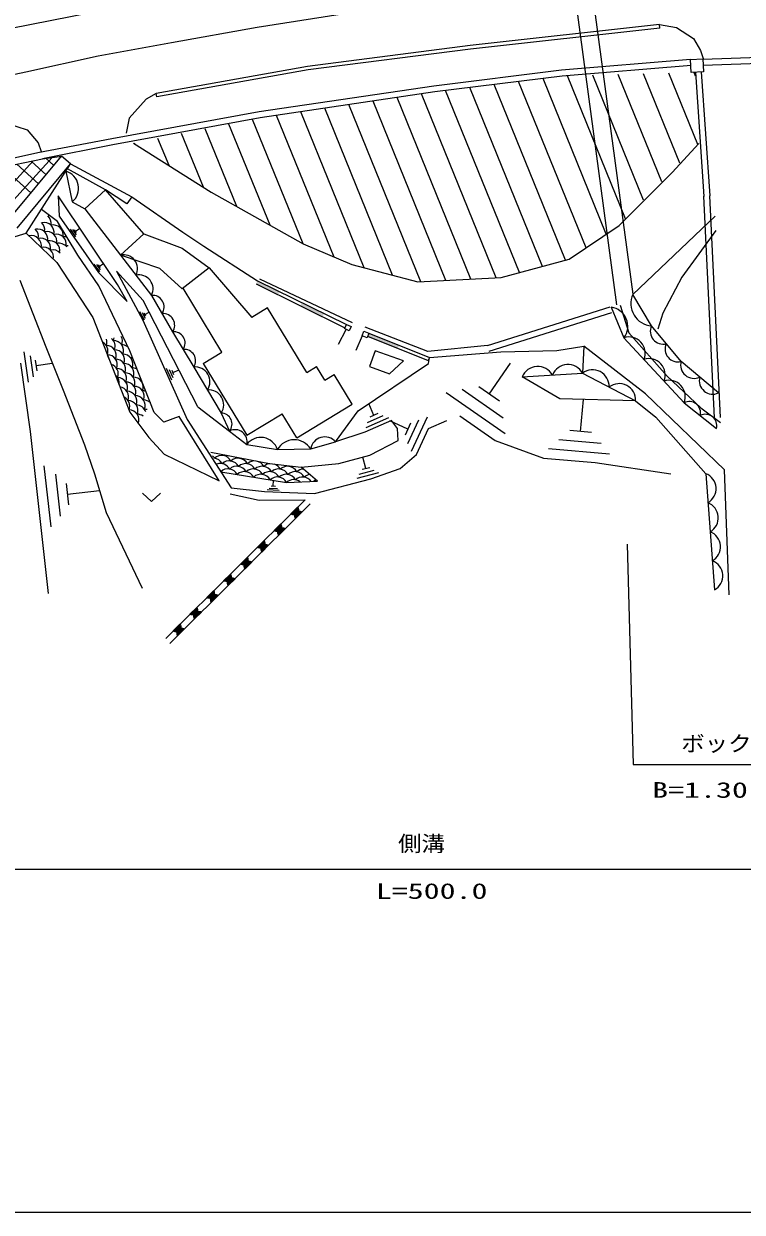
# Model space of a CAD drawing. Units: millimetres, scale not verified. Extents: x 40000 to 680000, y 20000 to 380000.
# Drawn here: x 281216 to 341838, y 205000 to 305234 of the extents above; entities that cross this region are included whole.
import ezdxf
from ezdxf.enums import TextEntityAlignment as Align

# ---------------------------------------------------------------- set-up
doc = ezdxf.new("R2010")
doc.units = ezdxf.units.MM
doc.header["$LTSCALE"] = 1000
doc.linetypes.add('CHAIN', pattern=[18.5, 12, -1.5, 3.5, -1.5])
for name, color, linetype, lineweight in [('M-BGD', 7, 'Continuous', 25), ('M-BMK', 2, 'CHAIN', 13), ('M-STR-HTXT', 7, 'Continuous', 13), ('M-TTL-BAND', 7, 'Continuous', 25)]:
    doc.layers.add(name, color=color, linetype=linetype, lineweight=lineweight)
doc.styles.add('ＭＳ ゴシック', font='')
doc.styles.get('ＭＳ ゴシック').set_extended_font_data('MS Gothic')

# ---------------------------------------------------------------- blocks, each defined once
blk = doc.blocks.new('BUHIN351')
at = {"layer": 'M-BGD'}
for p, q in [((305, 232), (-234, -303)), ((-185, -325), (326, 183)), ((340, 126), (-127, -338)), ((-66, -348), (347, 62)), ((348, -7), (4, -348)), ((106, -317), (318, -107))]:
    blk.add_line(p, q, dxfattribs=at)
blk.add_lwpolyline([(284, 282), (326, 194), (348, 106), (355, -11), (326, -107), (281, -195), (193, -282), (105, -327), (9, -355), (-109, -348), (-198, -326), (-284, -282)], close=True, dxfattribs=at)
blk = doc.blocks.new('BUHIN361')
at = {"layer": 'M-BGD'}
for p, q in [((-348, 7), (-5, 348)), ((66, 348), (-347, -62)), ((-340, -126), (127, 338)), ((185, 325), (-326, -183)), ((-106, 317), (-318, 107)), ((-305, -232), (234, 303))]:
    blk.add_line(p, q, dxfattribs=at)
blk.add_lwpolyline([(-284, -282), (-326, -194), (-348, -106), (-355, 11), (-326, 107), (-281, 195), (-193, 282), (-105, 327), (-9, 355), (109, 348), (198, 326), (284, 282)], close=True, dxfattribs=at)
blk = doc.blocks.new('BUHIN238')
at = {"layer": 'M-BGD'}
for p, q in [((2, -484), (-454, 168)), ((-273, 143), (42, -308)), ((67, -124), (-93, 106)), ((-13, -9), (328, 229))]:
    blk.add_line(p, q, dxfattribs=at)
blk = doc.blocks.new('BUHIN266')
at = {"layer": 'M-BGD'}
blk.add_lwpolyline([(-750, 356), (0, -352), (750, 356)], dxfattribs=at)

msp = doc.modelspace()

# ---------------------------------------------------------------- hatches: boundary and pattern name
at = {"layer": 'M-BGD'}
h = msp.add_hatch(dxfattribs=at)
h.set_pattern_fill('USER', color=256, style=0, pattern_type=2)
h.set_pattern_definition([(292.102, (304793, 286662), (1853.03, 752.5), [])])
h.paths.add_polyline_path([(290464, 295152), (297035, 291044), (304793, 286662), (308900, 284927), (314467, 283466), (321495, 283830), (327245, 285381), (331444, 288210), (338187, 295146), (337882, 301139), (337536, 301129), (326643, 300827), (315895, 299485), (301168, 297302)])
for points in [[(300950, 283566), (302823, 282643), (302690, 282373), (300817, 283297)], [(304696, 281719), (306569, 280796), (306437, 280527), (304563, 281450)], [(310341, 279153), (312897, 278127), (312786, 277849), (310230, 278875)]]:
    msp.add_hatch(color=256, dxfattribs=at).paths.add_polyline_path(points)

# ---------------------------------------------------------------- linework, layer by layer
for p, q in [((331248, 281525), (326596, 316077)), ((332639, 282436), (328082, 316277)), ((292155, 307196), (280026, 304817)), ((334850, 305162), (318872, 303398)), ((334883, 304864), (318908, 303100)), ((334883, 304864), (334850, 305162)), ((334850, 305162), (336293, 304909)), ((336293, 304909), (337722, 303984)), ((337722, 303984), (338311, 302975)), ((318872, 303398), (305165, 301634)), ((318908, 303100), (305210, 301337)), ((338311, 302975), (338563, 302218)), ((337479, 302219), (326592, 301324)), ((337520, 301720), (326643, 300827)), ((337479, 302219), (338508, 302273)), ((337536, 301129), (337479, 302219)), ((338508, 302273), (338565, 301183)), ((344532, 302428), (338511, 302212)), ((344532, 301928), (338538, 301712)), ((305165, 301634), (292382, 299365)), ((305210, 301337), (292435, 299070)), ((326592, 301324), (315828, 299980)), ((326643, 300827), (315895, 299485)), ((338565, 301183), (337536, 301129)), ((337882, 301139), (338597, 290675)), ((338381, 301173), (339096, 290709)), ((315828, 299980), (301087, 297796)), ((291541, 298861), (290111, 297263)), ((292382, 299365), (291541, 298861)), ((292435, 299070), (292382, 299365)), ((315895, 299485), (301168, 297302)), ((301087, 297796), (288641, 295527)), ((279772, 296864), (281490, 296291)), ((301168, 297302), (288732, 295035)), ((290111, 297263), (289859, 296002)), ((281490, 296291), (282427, 295198)), ((288641, 295527), (282418, 294350)), ((282427, 295198), (282687, 294469)), ((288732, 295035), (282801, 293851)), ((290464, 295152), (297035, 291044)), ((335916, 292682), (338187, 295146)), ((282418, 294350), (274696, 292621)), ((277001, 292643), (282801, 293851)), ((282010, 293686), (277147, 288337)), ((283604, 293953), (278785, 288652)), ((280111, 288908), (284403, 294055)), ((282801, 293851), (284403, 294055)), ((283076, 293886), (283750, 293272)), ((284379, 294052), (284391, 294041)), ((285171, 293415), (284403, 294055)), ((279427, 293148), (281827, 290966)), ((280637, 293400), (282468, 291735)), ((280651, 287993), (285171, 293415)), ((281431, 287572), (285171, 293415)), ((281846, 293652), (283109, 292503)), ((284771, 292790), (285300, 290215)), ((288125, 291229), (284912, 293010)), ((285171, 293415), (290337, 290635)), ((331444, 288210), (335916, 292682)), ((289121, 283234), (284127, 290728)), ((284127, 290728), (284208, 289009)), ((286370, 289628), (288125, 291229)), ((291361, 287506), (288125, 291229)), ((289905, 290042), (288125, 291229)), ((297035, 291044), (304793, 286662)), ((339506, 272002), (338596, 290685)), ((340005, 272026), (339096, 290709)), ((285300, 290215), (286370, 289628)), ((290337, 290635), (289905, 290042)), ((290337, 290635), (294637, 287667)), ((284054, 288571), (282718, 289583)), ((284208, 289009), (287524, 284258)), ((286370, 289628), (289365, 285726)), ((332609, 282407), (339544, 289010)), ((285783, 285719), (284054, 288571)), ((327245, 285381), (331444, 288210)), ((339605, 287787), (336729, 283872)), ((278080, 286591), (281431, 287572)), ((281431, 287572), (284002, 285094)), ((289365, 285726), (291361, 287506)), ((291361, 287506), (294583, 286319)), ((294637, 287667), (296418, 286480)), ((287559, 283123), (285783, 285719)), ((292695, 284592), (289365, 285726)), ((289365, 285726), (291993, 282326)), ((294583, 286319), (296849, 284646)), ((296418, 286480), (300950, 283566)), ((304793, 286662), (308900, 284927)), ((284002, 285094), (287039, 280466)), ((308900, 284927), (314467, 283466)), ((321495, 283830), (327245, 285381)), ((287524, 284258), (289940, 281801)), ((289039, 284381), (291250, 280245)), ((291291, 281905), (289039, 284381)), ((294583, 282865), (292695, 284592)), ((296849, 284646), (294583, 282865)), ((296849, 284646), (300471, 280474)), ((301094, 283723), (308927, 280052)), ((314467, 283466), (321495, 283830)), ((336729, 283872), (335138, 280814)), ((280886, 283605), (283087, 277985)), ((290176, 277654), (287559, 283123)), ((289940, 281801), (289121, 283234)), ((297943, 277551), (294671, 282934)), ((300817, 283297), (308310, 279603)), ((300950, 283566), (308442, 279872)), ((295917, 272937), (291291, 281905)), ((291993, 282326), (293773, 279251)), ((334186, 279749), (332609, 282407)), ((291395, 280239), (291020, 280941)), ((291196, 280895), (291456, 280410)), ((291503, 280590), (291371, 280836)), ((291437, 280713), (291803, 280909)), ((301794, 281278), (300471, 280474)), ((305105, 275832), (301794, 281278)), ((320343, 278106), (330689, 281350)), ((320492, 277629), (330839, 280872)), ((330781, 281327), (331861, 278752)), ((331529, 281494), (332276, 279168)), ((335138, 280814), (334710, 279468)), ((287039, 280466), (290170, 272484)), ((291250, 280245), (295016, 271872)), ((308286, 279523), (308442, 279872)), ((308442, 279872), (308310, 279603)), ((308442, 279872), (308834, 279697)), ((308834, 279697), (308677, 279348)), ((315323, 277606), (310035, 279656)), ((336678, 276758), (334186, 279749)), ((293773, 279251), (295553, 276283)), ((307780, 278211), (308418, 279451)), ((308677, 279348), (308286, 279523)), ((309767, 278921), (309249, 277681)), ((309767, 278921), (309923, 279318)), ((310185, 278756), (309767, 278921)), ((309923, 279318), (310341, 279153)), ((310341, 279153), (310185, 278756)), ((310230, 278875), (315341, 276823)), ((310341, 279153), (315453, 277101)), ((331861, 278752), (336927, 273270)), ((332276, 279168), (335515, 275513)), ((283087, 277985), (284529, 274340)), ((292232, 272440), (290176, 277654)), ((320343, 278106), (315323, 277606)), ((321460, 277578), (326191, 277684)), ((326191, 277684), (328477, 278056)), ((328477, 278056), (328370, 275770)), ((333687, 274018), (328477, 278056)), ((281626, 275004), (281256, 277565)), ((281745, 277228), (282000, 275459)), ((282342, 275955), (282212, 276856)), ((296348, 276582), (297943, 277551)), ((310864, 277647), (310392, 276316)), ((313255, 276799), (310864, 277647)), ((312078, 275717), (313255, 276799)), ((315453, 277101), (315341, 276823)), ((315369, 276579), (315453, 277101)), ((315453, 277101), (321460, 277578)), ((339834, 274100), (336678, 276758)), ((281795, 270847), (280961, 276619)), ((282277, 276405), (283615, 276599)), ((293707, 275164), (293258, 276162)), ((293496, 276083), (293806, 275393)), ((293887, 275634), (293729, 275986)), ((293808, 275810), (294330, 276045)), ((295553, 276283), (297873, 272398)), ((296348, 276582), (300030, 270525)), ((305105, 275832), (305926, 276331)), ((306627, 275179), (305926, 276331)), ((306627, 275179), (307404, 275652)), ((308927, 273146), (307404, 275652)), ((309431, 272588), (315369, 276579)), ((310392, 276316), (312078, 275717)), ((320476, 274002), (322289, 276605)), ((323267, 275452), (328370, 275770)), ((328370, 275770), (332835, 273431)), ((326456, 273591), (323267, 275452)), ((335515, 275513), (338339, 272854)), ((284529, 274340), (286351, 269708)), ((321833, 270641), (316853, 274110)), ((318212, 274408), (321654, 272011)), ((321352, 273392), (319600, 274612)), ((340331, 267621), (333687, 274018)), ((295917, 272937), (298574, 270887)), ((304256, 270306), (308927, 273146)), ((310757, 272205), (310324, 273208)), ((332835, 273431), (326456, 273591)), ((328205, 270839), (328435, 273534)), ((332835, 273431), (334536, 272048)), ((336927, 273270), (339667, 271110)), ((338339, 272854), (340000, 271608)), ((290170, 272484), (291759, 270333)), ((293027, 271645), (292232, 272440)), ((294335, 272112), (293027, 271645)), ((297700, 266690), (294335, 272112)), ((295016, 271872), (298718, 266089)), ((297873, 272398), (298574, 270887)), ((300030, 270525), (303019, 272341)), ((304256, 270306), (303019, 272341)), ((307530, 269969), (309431, 272588)), ((312246, 271768), (309994, 270796)), ((311987, 271993), (310068, 271165)), ((310228, 271616), (311553, 272189)), ((311095, 272351), (310420, 272060)), ((313625, 271048), (312116, 271750)), ((312758, 271103), (312246, 271768)), ((313620, 269842), (314548, 271836)), ((315240, 272053), (313896, 269166)), ((315368, 271102), (316904, 271768)), ((318004, 272157), (320981, 270083)), ((334536, 272048), (338753, 267289)), ((283312, 257179), (281795, 270847)), ((298574, 270887), (300030, 269754)), ((309994, 270796), (307530, 269969)), ((312809, 270079), (312758, 271103)), ((313861, 271556), (313389, 270540)), ((314344, 268902), (315368, 271102)), ((329112, 270762), (327298, 270917)), ((286351, 269708), (287186, 267278)), ((291759, 270333), (293073, 268931)), ((300030, 269754), (302620, 269322)), ((305426, 269376), (307530, 269969)), ((310403, 268851), (312809, 270079)), ((320981, 270083), (325074, 268594)), ((326361, 270175), (329923, 269871)), ((293073, 268931), (297700, 266690)), ((296993, 269109), (301958, 268136)), ((302620, 269322), (305426, 269376)), ((307793, 268135), (310403, 268851)), ((310081, 267713), (309834, 268669)), ((312962, 267725), (314344, 268902)), ((330639, 268935), (325483, 269376)), ((283515, 262808), (282944, 267950)), ((301958, 268136), (304619, 267828)), ((304619, 267828), (307793, 268135)), ((306001, 266651), (304619, 267828)), ((310403, 267796), (309759, 267630)), ((310505, 266855), (312962, 267725)), ((325074, 268594), (329433, 268222)), ((329433, 268222), (335811, 267264)), ((283899, 267245), (284293, 263692)), ((287186, 267278), (288173, 264012)), ((297842, 267457), (303391, 266549)), ((302273, 266222), (302292, 266741)), ((303391, 266549), (306001, 266651)), ((305745, 265627), (310505, 266855)), ((311151, 267351), (309320, 266879)), ((309526, 267260), (310790, 267587)), ((338753, 267289), (339499, 257488)), ((340745, 257073), (340331, 267621)), ((285010, 264661), (284809, 266470)), ((284909, 265565), (287597, 265864)), ((298718, 266089), (301533, 265781)), ((301533, 265781), (305745, 265627)), ((302759, 265879), (301764, 265915)), ((301925, 266077), (302612, 266052)), ((302448, 266215), (302098, 266228)), ((304958, 265084), (293192, 253399)), ((293543, 252969), (305388, 264732)), ((298626, 265593), (301088, 265046)), ((301088, 265046), (304958, 265084)), ((288173, 264012), (291209, 257634))]:
    msp.add_line(p, q, dxfattribs=at)
for centre, radius, start, end in [((284370, 291365), 1480, 308.94461, 74.26057), ((282686, 288402), 846, 349.00396, 49.03747), ((283464, 288188), 846, 91.97626, 103.10244), ((281615, 287292), 846, 349.00396, 47.04789), ((282394, 287077), 846, 349.00396, 103.10244), ((282150, 287847), 846, 349.00396, 48.04254), ((282929, 287632), 846, 349.00396, 103.10244), ((283172, 286862), 846, 349.00396, 103.10244), ((283707, 287417), 846, 349.00396, 103.10244), ((283464, 288188), 846, 349.00396, 357.48815), ((281858, 286522), 846, 349.00396, 103.10244), ((282637, 286307), 846, 349.00396, 103.10244), ((283415, 286092), 846, 349.00396, 103.10244), ((283951, 286647), 846, 349.00396, 103.10244), ((284194, 285877), 846, 38.94762, 103.10244), ((284729, 286433), 846, 82.29521, 103.10244), ((282880, 285537), 846, 349.00396, 103.10244), ((283659, 285322), 846, 42.49975, 103.10244), ((284973, 285662), 846, 90.76697, 103.10244), ((289630, 284573), 1183, 332.47162, 102.94859), ((290944, 282873), 1183, 332.47162, 102.94859), ((292083, 281352), 978, 324.82238, 95.29936), ((334337, 281636), 1893, 155.95863, 265.4254), ((292973, 279814), 978, 324.82238, 95.29936), ((330566, 279724), 1618, 323.11369, 82.37284), ((335154, 279289), 1072, 154.55937, 285.03634), ((288090, 278044), 842, 338.49559, 51.37538), ((288002, 278826), 842, 338.49559, 354.46754), ((288699, 278459), 842, 338.49559, 28.66755), ((293876, 278304), 953, 325.71756, 96.19453), ((332284, 277449), 1370, 337.49923, 107.9762), ((287481, 277628), 842, 339.39634, 63.43278), ((287393, 278411), 842, 338.49559, 14.45533), ((288178, 277261), 842, 338.49559, 90.11259), ((288787, 277676), 842, 338.49559, 90.11259), ((288874, 276894), 842, 338.49559, 90.11259), ((289483, 277309), 842, 56.5944, 90.11259), ((294766, 276820), 953, 325.71756, 96.19453), ((336400, 277793), 1072, 154.55937, 285.03634), ((288265, 276478), 842, 338.49559, 89.45835), ((287569, 276846), 842, 11.61744, 31.21168), ((288962, 276111), 842, 338.49559, 90.11259), ((289571, 276526), 842, 338.49559, 90.11259), ((289483, 277309), 842, 338.49559, 348.24485), ((290268, 276159), 842, 83.29982, 90.11259), ((333972, 275622), 1370, 337.49923, 107.9762), ((337773, 276458), 1136, 164.6529, 295.12986), ((288353, 275696), 842, 338.49559, 73.36213), ((289050, 275328), 842, 338.49559, 90.11259), ((289659, 275744), 842, 338.49559, 90.11259), ((289747, 274961), 842, 338.49559, 90.11259), ((290356, 275376), 842, 64.26548, 90.11259), ((295685, 275044), 1246, 325.60039, 96.07736), ((324582, 274911), 1421, 29.48875, 157.64849), ((327133, 275071), 1421, 29.48875, 157.64849), ((329212, 274660), 1393, 357.52972, 127.16291), ((288441, 274913), 842, 350.60417, 52.22496), ((289138, 274546), 842, 338.49559, 90.11259), ((289835, 274178), 842, 338.49559, 90.11259), ((290444, 274594), 842, 338.49559, 90.11259), ((290531, 273811), 842, 338.49559, 90.11259), ((331444, 273491), 1393, 357.52972, 127.16291), ((335661, 273794), 1370, 337.49923, 107.9762), ((339351, 275129), 1136, 164.6529, 295.12986), ((289226, 273763), 842, 338.49559, 82.08497), ((289313, 272980), 842, 338.49559, 64.33354), ((289922, 273396), 842, 338.49559, 90.11259), ((290619, 273028), 842, 338.49559, 90.11259), ((291228, 273444), 842, 70.92445, 90.11259), ((296845, 273102), 1246, 325.60039, 96.07736), ((290010, 272613), 842, 338.49559, 90.11259), ((290098, 271830), 842, 338.49559, 90.11259), ((290707, 272246), 842, 17.97972, 90.11259), ((291316, 272661), 842, 45.36723, 90.11259), ((291404, 271878), 842, 74.74888, 90.11259), ((337363, 272414), 961, 346.51998, 116.99695), ((290795, 271463), 842, 54.71049, 90.11259), ((297875, 271481), 917, 319.65858, 90.13554), ((338733, 271334), 961, 346.51998, 116.99695), ((299041, 269985), 1016, 346.87882, 117.35579), ((301214, 268870), 1477, 17.81327, 143.24667), ((304039, 268519), 1630, 31.71199, 150.47601), ((306615, 269187), 1204, 40.50498, 170.98195), ((296532, 268155), 893, 28.75645, 45.74942), ((297919, 267928), 893, 28.75645, 132.64491), ((297281, 268379), 893, 28.75645, 36.63447), ((298668, 268152), 893, 125.22388, 132.64491), ((297170, 267704), 893, 28.75645, 84.29513), ((297808, 267252), 893, 28.75645, 109.24113), ((298447, 266801), 893, 28.75645, 132.64491), ((298557, 267476), 893, 28.75645, 132.64491), ((299196, 267025), 893, 28.75645, 132.64491), ((299306, 267701), 893, 28.75645, 132.64491), ((299944, 267249), 893, 28.75645, 132.64491), ((300583, 266798), 893, 28.75645, 132.64491), ((300693, 267474), 893, 28.75645, 132.64491), ((301332, 267022), 893, 28.75645, 132.64491), ((302081, 267246), 893, 96.56985, 132.64491), ((302719, 266795), 893, 28.75645, 132.64491), ((302081, 267246), 893, 28.75645, 70.25084), ((303468, 267019), 893, 28.75645, 132.64491), ((304855, 266792), 893, 94.15539, 132.64491), ((299834, 266573), 893, 28.75645, 132.64491), ((301221, 266346), 893, 28.75645, 132.64491), ((301970, 266571), 893, 28.75645, 132.64491), ((302608, 266119), 893, 28.75645, 132.64491), ((303357, 266344), 893, 28.75645, 132.64491), ((303995, 265892), 893, 51.83116, 132.64491), ((304106, 266568), 893, 28.75645, 132.64491), ((304744, 266116), 893, 35.13476, 132.64491), ((305493, 266341), 893, 100.26852, 132.64491), ((306132, 265889), 893, 105.88713, 123.13395), ((338281, 266021), 1353, 299.11538, 69.59235), ((338468, 263571), 1353, 299.11538, 69.59235), ((338654, 261121), 1353, 299.11538, 69.59235), ((338841, 258670), 1353, 299.11538, 69.59235)]:
    msp.add_arc(centre, radius, start, end, dxfattribs=at)
at = {"layer": 'M-BMK'}
for p, q in [((300922, 304936), (307909, 306041)), ((293673, 303647), (300922, 304936)), ((287484, 302543), (293673, 303647)), ((281403, 301192), (287484, 302543)), ((274277, 299657), (281403, 301192))]:
    msp.add_line(p, q, dxfattribs=at)
at = {"layer": 'M-STR-HTXT'}
for p, q in [((332126, 261355), (332646, 242750)), ((332646, 242750), (367557, 242745)), ((70500, 233966), (518149, 233906))]:
    msp.add_line(p, q, dxfattribs=at)
at = {"layer": 'M-TTL-BAND'}
msp.add_line((40000, 205000), (579000, 205000), dxfattribs=at)

# ---------------------------------------------------------------- block references
at = {"rotation": 359.99229}
for name, p in [('BUHIN238', (285604, 287749)), ('BUHIN238', (287623, 284789)), ('BUHIN266', (291990, 265298)), ('BUHIN351', (304042, 264174)), ('BUHIN361', (304432, 263784)), ('BUHIN351', (302622, 262765)), ('BUHIN361', (303013, 262374)), ('BUHIN351', (301203, 261356)), ('BUHIN361', (301594, 260965)), ('BUHIN351', (299784, 259947)), ('BUHIN361', (300175, 259556)), ('BUHIN351', (298365, 258537)), ('BUHIN361', (298756, 258146)), ('BUHIN351', (296946, 257128)), ('BUHIN361', (297337, 256737)), ('BUHIN351', (295527, 255719)), ('BUHIN361', (295918, 255328)), ('BUHIN351', (294108, 254309)), ('BUHIN361', (294499, 253918))]:
    msp.add_blockref(name, p, dxfattribs=at)

# ---------------------------------------------------------------- texts
at = {"layer": 'M-STR-HTXT', "style": 'ＭＳ ゴシック'}
for s, width, p in [('ボックスカルバート', 1.1, (336689, 243473)), ('B=1.30 H=1.20 L=36.0', 1.5, (334233, 239558)), ('側溝', 1.1, (312794, 235032)), ('L=500.0', 1.5, (310916, 231034))]:
    msp.add_text(s, height=1320, rotation=359.992, dxfattribs=dict(at, width=width)).set_placement(p, align=Align.BOTTOM_LEFT)

doc.saveas('drawing.dxf')
